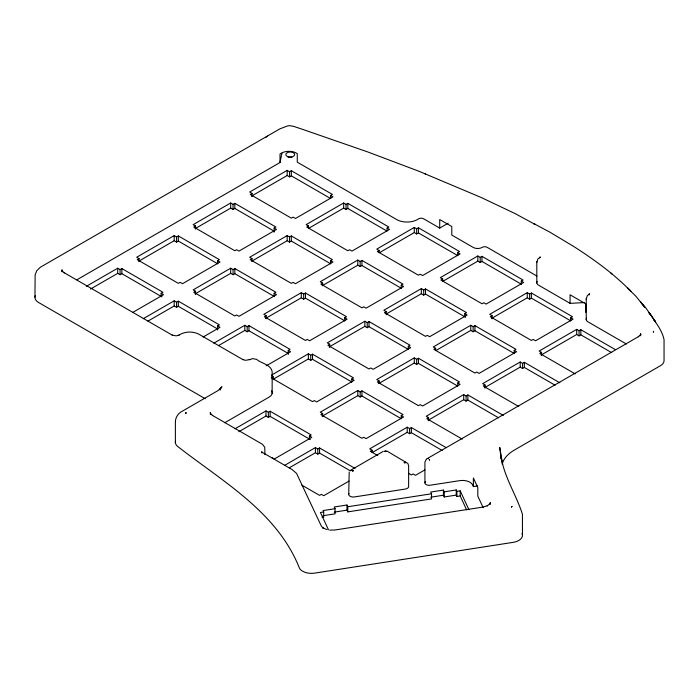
<?xml version="1.0" encoding="UTF-8"?>
<svg xmlns="http://www.w3.org/2000/svg" width="699" height="699" viewBox="0 0 699 699"><rect width="100%" height="100%" fill="white"/><g stroke="black" fill="none" stroke-linecap="round" stroke-linejoin="round"><path stroke-width="1.05" d="M175.37 442.563L175.379 422.126C175.318 418.159 177.511 414.149 180.866 412.026L218.341 390.392L221.95 386.739L219.984 389.859L220.43 388.172L220.176 389.893M501.034 458.168L499.759 447.474L502.616 464.293L500.501 455.783L502.354 462.423M536.806 262.483L537.819 259.049L539.969 257.337M586.234 299.172L587.247 295.738L589.397 294.026M210.338 414.402L210.347 412.366L210.775 414.306L210.478 413.642L212.706 415.564M490.2 502.817L490.025 504.171L490.427 502.73L489.711 504.075L490.174 503.542L487.159 505.901L487.587 505.648L482.843 507.098L334.996 529.991L329.631 530.104M589.24 294.908L589.519 293.868L588.925 294.296M640.634 334.926L640.738 334.166L640.205 335.503L640.502 334.838L638.274 336.761M76.838 279.827L280.002 162.526L281.924 153.203M404.24 462.747L405.001 462.065L404.24 462.747L405.35 462.817L404.337 462.362M502.179 464.215C503.682 458.098 508.627 453.511 513.852 450.357L660.38 365.752A12.608 7.278 0 0 0 664.05 360.195L664.05 339.644C662.495 332.156 657.951 325.393 653.478 319.294L655.679 322.021L645.605 307.595L640.45 301.767L644.679 307.228L636.151 296.533L627.519 288.023L630.157 290.548C613.442 273.571 594.01 259.486 574.001 246.66L550.061 232.26L533.564 223.479L535.303 224.536M429.23 459.828L429.579 460.265L429.343 459.523M349.185 472L348.74 494.158M426.346 459.182L424.922 462.17L424.922 482.712M428.05 458.649L428.443 458.623M535.382 224.562L515.268 213.684L481.462 197.607L418.823 171.211L367.56 151.875L301.793 129.079L293.65 126.362L289.587 125.654L287.455 125.951L279.923 128.834L40.254 267.298L36.724 270.793L35.133 274.882L34.95 297.197M265.629 137.563L267.411 136.095M539.497 257.608L540.091 257.171L539.811 257.782M86.361 286.31L117.703 268.215L120.071 269.587L121.853 268.556L162.928 292.269L161.146 293.3L161.146 296.385M217.634 263.768L217.634 260.683L219.416 259.661L178.341 235.947L176.567 236.97L174.191 235.598L136.681 257.258L139.049 258.63L139.049 260.683M274.13 232.182L274.13 228.066L275.904 227.044L234.838 203.33L233.055 204.353L230.679 202.99L193.169 224.641L195.545 226.013L195.545 229.097M330.618 198.533L330.618 195.458L332.401 194.427L291.326 170.713L289.552 171.744L287.175 170.373L249.657 192.033L252.033 193.405L252.033 196.48M139.049 258.63L137.275 259.661L178.341 283.366L180.124 282.344L182.491 283.707L220.002 262.046L217.634 260.683M195.545 226.013L193.763 227.044L234.838 250.758L236.612 249.726L238.979 251.09L276.489 229.438L274.13 228.066M252.033 193.405L250.259 194.427L291.326 218.14L293.108 217.109L295.467 218.481L332.986 196.821L330.618 195.458M90.503 289.054L117.703 273.353L120.071 274.724L121.853 273.693L161.993 296.874M138.551 261.312L174.191 240.736L176.567 242.107L178.341 241.085L217.546 263.715M195.047 228.695L230.679 208.119L233.055 209.49L234.838 208.468L274.043 231.098M251.535 196.087L287.175 175.51L289.552 176.882L291.326 175.851L330.531 198.49M132.565 312.532L163.514 294.663L161.146 293.3M143.243 318.7L174.191 300.832L176.567 302.204L178.341 301.173L219.416 324.886L217.634 325.917L217.634 330.024M274.13 296.385L274.13 293.3L275.904 292.269L234.838 268.556L233.055 269.587L230.679 268.215L193.169 289.875L195.545 291.247L195.545 294.331M330.618 263.768L330.618 260.683L332.401 259.661L291.326 235.947L289.552 236.97L287.175 235.598L249.657 257.258L252.033 258.63L252.033 260.683M308.967 228.154L343.663 208.119L346.04 209.49L347.822 208.468L387.028 231.098L387.115 228.066L388.889 227.044L347.822 203.33L346.04 204.353L343.663 202.99L306.153 224.641L308.53 226.013L308.53 228.066M195.545 291.247L193.763 292.269L234.838 315.983L236.612 314.961L238.979 316.324L276.489 294.663L274.13 293.3M252.033 258.63L250.259 259.661L291.326 283.366L293.108 282.344L295.467 283.707L332.986 262.046L330.618 260.683M308.53 226.013L306.747 227.044L347.822 250.758L349.596 249.726L351.964 251.09L389.474 229.438L387.115 228.066M147.935 321.129L174.191 305.97L176.567 307.342L178.341 306.311L217.546 328.949M195.047 293.929L230.679 273.353L233.055 274.724L234.838 273.693L274.043 296.332M251.535 261.312L287.175 240.736L289.552 242.107L291.326 241.085L330.531 263.715M178.621 335.328C184.571 331.378 192.662 330.977 198.988 334.262L243.2 359.784M203.121 337.023L220.002 327.281L217.634 325.917M213.859 343.157L244.807 325.288L247.184 326.66L248.958 325.638L290.033 349.351L288.25 350.374L288.25 354.48M344.747 320.841L344.747 317.757L346.521 316.734L305.454 293.021L303.672 294.052L301.295 292.68L263.785 314.332L266.162 315.703L266.162 318.788M401.235 288.224L401.235 285.148L403.017 284.117L361.942 260.404L360.16 261.435L357.792 260.063L320.273 281.723L322.65 283.095L322.65 285.148M457.723 255.616L457.723 252.531L459.505 251.5L418.43 227.795L416.656 228.818L414.28 227.446L376.77 249.106L379.138 250.478L379.138 252.531M266.162 315.703L264.379 316.734L305.454 340.448L307.228 339.417L309.596 340.78L347.106 319.128L344.747 317.757M322.65 283.095L320.867 284.117L361.942 307.831L363.725 306.8L366.084 308.172L403.603 286.511L401.235 285.148M379.138 250.478L377.364 251.5L418.43 275.214L420.213 274.191L422.58 275.555L460.091 253.894L457.723 252.531M218.542 345.586L244.807 330.426L247.184 331.798L248.958 330.776L288.163 353.406M265.655 318.386L301.295 297.818L303.672 299.181L305.454 298.158L344.659 320.789M322.152 285.777L357.792 265.201L360.16 266.572L361.942 265.541L401.147 288.18M379.583 252.619L414.28 232.584L416.656 233.955L418.43 232.924L457.635 255.563M280.002 162.526L280.002 153.972L281.54 153.081A10.485 6.055 0 0 1 296.367 153.081L297.267 153.597L297.267 162.159L396.674 219.556A14.679 8.475 0 0 0 417.434 219.556L418.806 218.761A3.355 1.94 0 0 1 423.55 218.761L439.715 228.092L448.164 223.208M249.237 359.784L252.54 358.613L256.612 359.373C261.286 363.515 270.81 364.389 272.147 371.597L272.147 393.502M266.232 365.822L290.618 351.737L288.25 350.374M271.78 374.944L308.355 353.834L310.732 355.206L312.514 354.175L353.58 377.888L351.807 378.91L351.807 381.995M408.295 349.378L408.295 346.302L410.077 345.271L369.002 321.557L367.228 322.589L364.852 321.217L327.333 342.877L329.71 344.249L329.71 347.324M464.791 316.769L464.791 313.685L466.565 312.654L425.499 288.94L423.716 289.971L421.34 288.6L383.83 310.26L386.206 311.632L386.206 314.716M521.279 284.152L521.279 281.068L523.062 280.046L481.987 256.332L480.204 257.354L477.836 255.983L440.318 277.643L442.694 279.015L442.694 281.068M273.222 378.91L273.222 376.857L271.439 377.888L312.514 401.602L314.288 400.571L316.656 401.934L354.166 380.282L351.807 378.91M329.71 344.249L327.936 345.271L369.002 368.985L370.785 367.954L373.144 369.325L410.663 347.665L408.295 346.302M386.206 311.632L384.424 312.654L425.499 336.368L427.272 335.345L429.64 336.708L467.15 315.048L464.791 313.685M442.694 279.015L440.912 280.046L481.987 303.75L483.769 302.728L486.128 304.091L523.647 282.431L521.279 281.068M273.659 378.998L308.355 358.963L310.732 360.334L312.514 359.312L351.719 381.942M329.212 346.931L364.852 326.354L367.228 327.726L369.002 326.695L408.207 349.334M386.643 313.772L421.34 293.737L423.716 295.109L425.499 294.078L465.63 317.25M443.131 281.155L477.836 261.12L480.204 262.492L481.987 261.47L521.192 284.1M224.702 422.764L269.141 397.102A10.485 6.055 0 0 0 271.623 390.828M235.039 428.775L265.987 410.907L268.364 412.279L270.146 411.248L311.212 434.961L309.439 435.993L309.439 439.068M238.796 431.746L265.987 416.045L268.364 417.417L270.146 416.386L310.277 439.557M401.235 418.684L401.235 415.608L403.017 414.577L361.942 390.863L360.16 391.894L357.792 390.523L320.273 412.183L322.65 413.555L322.65 416.63M457.723 386.075L457.723 382.991L459.505 381.96L418.43 358.255L416.656 359.277L414.28 357.905L376.77 379.566L379.138 380.938L379.138 382.991M514.219 353.458L514.219 350.374L515.993 349.351L474.927 325.638L473.144 326.66L470.768 325.288L433.258 346.949L435.634 348.32L435.634 350.374M570.707 320.841L570.707 317.757L572.49 316.734L531.415 293.021L529.641 294.052L527.264 292.68L489.746 314.332L492.122 315.703L492.122 318.788M322.65 413.555L320.867 414.577L361.942 438.29L363.725 437.268L366.084 438.631L403.603 416.971L401.235 415.608M379.138 380.938L377.364 381.96L418.43 405.673L420.213 404.651L422.58 406.014L460.091 384.354L457.723 382.991M435.634 348.32L433.852 349.351L474.927 373.065L476.701 372.034L479.068 373.397L516.578 351.737L514.219 350.374M492.122 315.703L490.349 316.734L531.415 340.448L533.197 339.417L535.556 340.78L573.075 319.128L570.707 317.757M322.152 416.237L357.792 395.66L360.16 397.032L361.942 396.001L401.147 418.64M378.64 383.62L414.28 363.043L416.656 364.415L418.43 363.384L457.635 386.023M436.071 350.461L470.768 330.426L473.144 331.798L474.927 330.776L514.132 353.406M491.624 318.386L527.264 297.818L529.641 299.181L531.415 298.158L570.62 320.789M284.467 465.464L315.424 447.596L317.792 448.968L319.574 447.945L355.048 468.417M289.159 467.893L315.424 452.734L317.792 454.105L319.574 453.083L350.374 470.864M445.91 447.5L411.37 427.561L409.597 428.583L407.22 427.211L369.701 448.872L372.078 450.243L372.078 452.297M503.332 415.424L467.867 394.944L466.084 395.966L463.708 394.603L426.198 416.255L428.574 417.626L428.574 420.711M559.829 382.807L524.355 362.327L522.572 363.358L520.205 361.986L482.686 383.646L485.062 385.018L485.062 388.094M615.111 349.491L580.843 329.71L579.069 330.741L576.692 329.369L539.182 351.029L541.55 352.401L541.55 355.476M372.078 450.243L370.304 451.274L377.766 455.582M428.574 417.626L426.792 418.657L462.266 439.138M485.062 385.018L483.28 386.04L518.754 406.521M541.55 352.401L539.777 353.423L575.242 373.904M372.515 452.384L407.22 432.349L409.597 433.721L411.37 432.698L442.179 450.479M428.068 420.309L463.708 399.732L466.084 401.104L467.867 400.081L498.667 417.862M484.564 387.7L520.205 367.124L522.572 368.495L524.355 367.464L555.155 385.245M541.052 355.083L576.692 334.506L579.069 335.878L580.843 334.847L611.651 352.637M350.732 470.165L383.349 451.327M349.037 481.087L323.716 495.705L321.348 494.342L319.574 495.364L301.837 485.132M426.783 458.867L638.746 336.49M424.896 469.903L415.512 475.32L413.153 473.957L411.37 474.979L408.574 473.363M179.093 335.057L176.157 335.87L172.111 335.057M249.709 359.513L245.664 360.334L242.728 359.513M466.6 509.816L460.187 495.993L456.901 496.5L456.255 495.102L444.241 496.963L444.241 491.825L443.437 490.086L430.724 492.052L431.528 493.782L431.528 498.92L347.787 511.878L347.787 506.74L346.984 505.01L334.262 506.976L335.066 508.706L335.066 513.844L323.06 515.705M335.066 508.706L323.06 510.567L323.707 511.974L323.707 517.111L322.064 517.365M347.787 506.74L431.528 493.782M444.241 491.825L456.255 489.964L456.901 491.362L456.901 496.5M456.901 491.362L460.187 490.855L468.933 509.711M323.707 511.974L320.422 512.481L328.451 529.781M334.262 512.114L346.984 510.148L347.787 511.878M430.724 497.19L443.437 495.224L444.241 496.963M425.525 481.62A4.194 2.42 0 0 0 425.752 484.337A4.194 2.42 0 0 0 430.191 485.22L459.776 480.641A10.485 6.055 0 0 1 472.62 484.923L473.38 486.565L477.557 485.98M537.12 281.417A6.291 3.635 0 0 0 538.606 285.192L570.069 303.357L584.215 302.58M327.045 529.641L322.728 527.806L323.226 528.095L321.339 526.085L296.542 473.372L292.095 469.553L261.741 452.035M386.87 451.012L407.849 463.446L408.635 465.726L408.635 486.268A4.613 2.665 0 0 1 405.237 489.073L354.542 496.919A4.613 2.665 0 0 1 350.007 496.185A4.613 2.665 0 0 1 348.95 493.538M424.546 173.544L425.595 173.981M536.963 276.088L487.098 247.297A3.355 1.94 0 0 0 482.354 247.297L482.118 247.437A6.291 3.635 0 0 1 473.223 247.437L451.781 235.065L451.781 226.502L439.715 219.53L439.715 228.092M626.383 344.022L588.034 321.881A6.291 3.635 0 0 1 586.548 318.115M271.64 375.948L273.222 376.857M63.95 272.601L172.583 335.328M309.439 435.993L311.798 437.356L274.288 459.016L271.92 457.653M205.2 398.71L38.62 302.527A12.591 7.27 0 0 1 35.308 295.668M212.234 415.293L262.457 444.284L264.764 447.299L264.904 454.7M64.413 272.872L62.185 270.95L62.482 271.614L61.958 270.277L62.054 271.037M262.212 452.305L261.618 451.869L261.898 452.908M612.455 274.384L610.9 273.029M631.197 291.5L628.462 288.914M652.324 317.302L654.832 320.736M483.158 507.614L477.801 496.089L477.801 487.526L473.38 478.002L473.38 486.565M502.371 463.21C506.81 481.043 516.937 496.945 522.441 514.246L522.45 534.814M640.634 333.572L640.634 335.747M586.234 298.359L586.234 319.723M585.727 312.392L585.727 303.829L570.069 294.795L570.069 303.357M580.843 329.71L580.843 334.847M579.069 330.741L579.069 335.878M576.692 329.369L576.692 334.506M536.806 261.671L536.806 283.025M531.415 293.021L531.415 298.158M529.641 294.052L529.641 299.181M527.264 292.68L527.264 297.818M524.355 362.327L524.355 367.464M522.572 363.358L522.572 368.495M520.205 361.986L520.205 367.124M481.987 256.332L481.987 261.47M480.204 257.354L480.204 262.492M477.836 255.983L477.836 261.12M474.927 325.638L474.927 330.776M473.144 326.66L473.144 331.798M470.768 325.288L470.768 330.426M467.867 394.944L467.867 400.081M466.084 395.966L466.084 401.104M463.708 394.603L463.708 399.732M460.187 490.855L460.187 495.993M456.255 489.964L456.255 495.102M443.437 490.086L443.437 495.224M425.499 288.94L425.499 294.078M423.716 289.971L423.716 295.109M421.34 288.6L421.34 293.737M418.43 227.795L418.43 232.924M418.43 358.255L418.43 363.384M416.656 228.818L416.656 233.955M416.656 359.277L416.656 364.415M414.28 227.446L414.28 232.584M414.28 357.905L414.28 363.043M411.37 427.561L411.37 432.698M409.597 428.583L409.597 433.721M407.22 427.211L407.22 432.349M369.002 321.557L369.002 326.695M367.228 322.589L367.228 327.726M364.852 321.217L364.852 326.354M361.942 260.404L361.942 265.541M361.942 390.863L361.942 396.001M360.16 261.435L360.16 266.572M360.16 391.894L360.16 397.032M357.792 260.063L357.792 265.201M357.792 390.523L357.792 395.66M347.822 203.33L347.822 208.468M346.984 505.01L346.984 510.148M346.04 204.353L346.04 209.49M343.663 202.99L343.663 208.119M319.574 447.945L319.574 453.083M317.792 448.968L317.792 454.105M315.424 447.596L315.424 452.734M312.514 354.175L312.514 359.312M310.732 355.206L310.732 360.334M308.355 353.834L308.355 358.963M305.454 293.021L305.454 298.158M303.672 294.052L303.672 299.181M301.295 292.68L301.295 297.818M291.326 170.713L291.326 175.851M291.326 235.947L291.326 241.085M289.552 171.744L289.552 176.882M289.552 236.97L289.552 242.107M287.175 170.373L287.175 175.51M287.175 235.598L287.175 240.736M270.146 411.248L270.146 416.386M268.364 412.279L268.364 417.417M265.987 410.907L265.987 416.045M248.958 325.638L248.958 330.776M247.184 326.66L247.184 331.798M244.807 325.288L244.807 330.426M234.838 203.33L234.838 208.468M234.838 268.556L234.838 273.693M233.055 204.353L233.055 209.49M233.055 269.587L233.055 274.724M230.679 202.99L230.679 208.119M230.679 268.215L230.679 273.353M178.341 235.947L178.341 241.085M178.341 301.173L178.341 306.311M176.567 236.97L176.567 242.107M176.567 302.204L176.567 307.342M174.191 235.598L174.191 240.736M174.191 300.832L174.191 305.97M121.853 268.556L121.853 273.693M120.071 269.587L120.071 274.724M117.703 268.215L117.703 273.353M62.054 269.674L62.054 271.859M522.057 533.459A12.591 7.27 0 0 1 513.171 542.363L314.795 573.093A12.634 7.296 0 0 1 305.21 572.394L302.615 571.223A12.634 7.296 0 0 1 299.364 567.972C277.215 512.131 222.859 481.681 177.799 446.556A12.573 7.261 0 0 1 175.528 441.06M288.224 157.424A4.412 2.543 0 0 1 291.99 157.345M185.847 412.978L185.908 413.459L186.1 412.559L185.847 412.978M653.565 331.335L653.373 332.042L653.565 331.335M385.699 451.135L384.537 451.353L385.699 451.135M511.974 506.426L511.476 507.037L511.974 506.426M353.161 470.602L352.829 471.187L353.161 470.602M540.039 257.232L539.672 257.669L540.091 257.171M386.101 451.213L385.533 451.58L386.101 451.213M352.925 470.366L352.016 470.619L352.925 470.366M649.703 313.606L648.969 312.768L652.42 317.101L649.703 313.606M287.971 156.725A4.412 2.543 0 0 0 294.655 154.601A4.412 2.543 0 0 0 288.119 152.321A4.412 2.543 0 0 0 287.971 156.725"/></g></svg>
